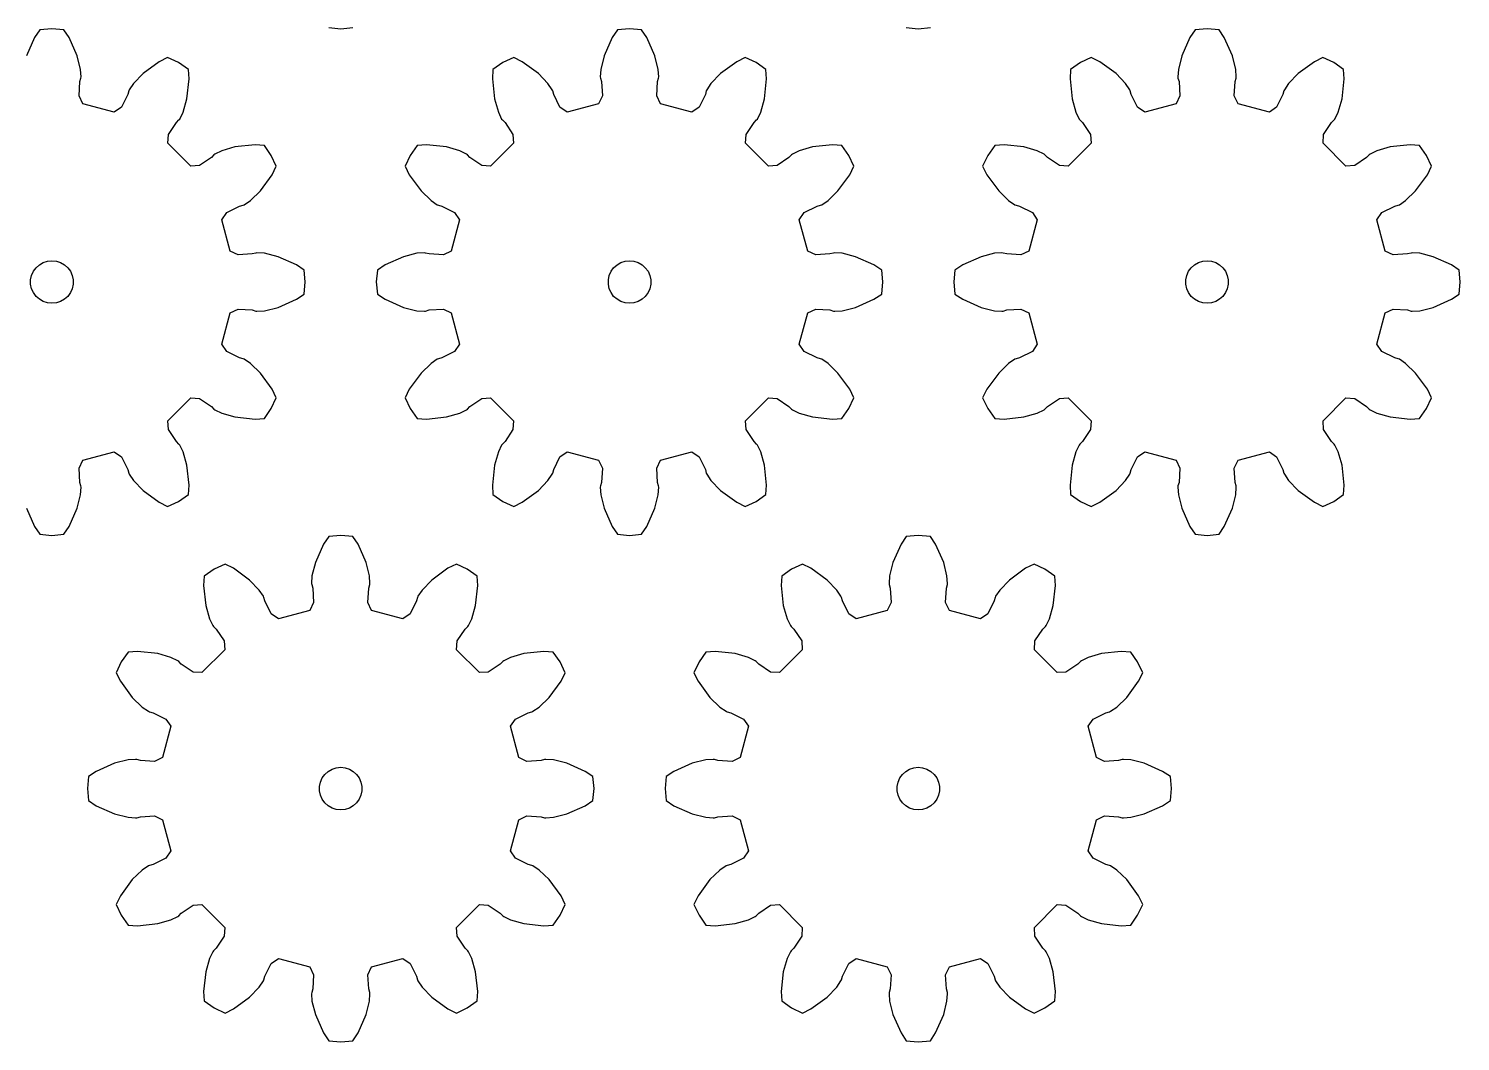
# Model space of a CAD drawing. Extents: x 0 to 198, y 0 to 214.
# Drawn here: x 97.5 to 198.3, y 107 to 178.3 of the extents above; entities that cross this region are included whole.
import ezdxf

# ---------------------------------------------------------------- set-up
doc = ezdxf.new("R2010")
doc.units = 0

msp = doc.modelspace()

# ---------------------------------------------------------------- linework, layer by layer
for p, q in [((97.91, 177.63), (97.34, 176.34)), ((98.28, 178.18), (97.91, 177.63)), ((99.13, 178.25), (98.28, 178.18)), ((99.97, 178.18), (99.13, 178.25)), ((100.34, 177.63), (99.97, 178.18)), ((100.91, 176.34), (100.34, 177.63)), ((118.61, 178.33), (119.45, 178.25)), ((119.45, 178.25), (120.3, 178.33)), ((138.56, 177.63), (137.99, 176.34)), ((138.93, 178.18), (138.56, 177.63)), ((139.78, 178.25), (138.93, 178.18)), ((140.62, 178.18), (139.78, 178.25)), ((140.99, 177.63), (140.62, 178.18)), ((141.56, 176.34), (140.99, 177.63)), ((159.26, 178.33), (160.1, 178.25)), ((160.1, 178.25), (160.95, 178.33)), ((179.21, 177.63), (178.64, 176.34)), ((179.58, 178.18), (179.21, 177.63)), ((180.43, 178.25), (179.58, 178.18)), ((181.27, 178.18), (180.43, 178.25)), ((181.64, 177.63), (181.27, 178.18)), ((182.21, 176.34), (181.64, 177.63)), ((101.15, 175.39), (100.91, 176.34)), ((101.18, 174.87), (101.15, 175.39)), ((106.68, 175.93), (105.54, 175.1)), ((107.27, 176.22), (106.68, 175.93)), ((108.04, 175.87), (107.27, 176.22)), ((108.73, 175.38), (108.04, 175.87)), ((108.78, 174.72), (108.73, 175.38)), ((130.17, 175.38), (130.13, 174.72)), ((130.86, 175.87), (130.17, 175.38)), ((131.63, 176.22), (130.86, 175.87)), ((132.23, 175.93), (131.63, 176.22)), ((133.37, 175.1), (132.23, 175.93)), ((137.76, 175.39), (137.72, 174.87)), ((137.99, 176.34), (137.76, 175.39)), ((141.8, 175.39), (141.56, 176.34)), ((141.83, 174.87), (141.8, 175.39)), ((147.33, 175.93), (146.19, 175.1)), ((147.92, 176.22), (147.33, 175.93)), ((148.69, 175.87), (147.92, 176.22)), ((149.38, 175.38), (148.69, 175.87)), ((149.43, 174.72), (149.38, 175.38)), ((170.82, 175.38), (170.78, 174.72)), ((171.52, 175.87), (170.82, 175.38)), ((172.28, 176.22), (171.52, 175.87)), ((172.88, 175.93), (172.28, 176.22)), ((174.02, 175.1), (172.88, 175.93)), ((178.41, 175.39), (178.37, 174.87)), ((178.64, 176.34), (178.41, 175.39)), ((182.45, 175.39), (182.21, 176.34)), ((182.48, 174.87), (182.45, 175.39)), ((187.98, 175.93), (186.84, 175.1)), ((188.57, 176.22), (187.98, 175.93)), ((189.34, 175.87), (188.57, 176.22)), ((190.03, 175.38), (189.34, 175.87)), ((190.08, 174.72), (190.03, 175.38)), ((101.04, 173.53), (101.1, 174.53)), ((101.1, 174.53), (101.17, 174.78)), ((101.17, 174.78), (101.18, 174.87)), ((104.86, 174.4), (104.57, 173.96)), ((105.54, 175.1), (104.86, 174.4)), ((108.63, 173.31), (108.78, 174.72)), ((130.13, 174.72), (130.28, 173.31)), ((134.04, 174.4), (133.37, 175.1)), ((134.34, 173.96), (134.04, 174.4)), ((137.72, 174.87), (137.73, 174.78)), ((137.73, 174.78), (137.8, 174.53)), ((137.8, 174.53), (137.87, 173.53)), ((141.69, 173.53), (141.75, 174.53)), ((141.75, 174.53), (141.82, 174.78)), ((141.82, 174.78), (141.83, 174.87)), ((145.51, 174.4), (145.22, 173.96)), ((146.19, 175.1), (145.51, 174.4)), ((149.28, 173.31), (149.43, 174.72)), ((170.78, 174.72), (170.93, 173.31)), ((174.69, 174.4), (174.02, 175.1)), ((174.99, 173.96), (174.69, 174.4)), ((178.37, 174.87), (178.38, 174.78)), ((178.38, 174.78), (178.46, 174.53)), ((178.46, 174.53), (178.52, 173.53)), ((182.34, 173.53), (182.4, 174.53)), ((182.4, 174.53), (182.47, 174.78)), ((182.47, 174.78), (182.48, 174.87)), ((186.16, 174.4), (185.87, 173.96)), ((186.84, 175.1), (186.16, 174.4)), ((189.93, 173.31), (190.08, 174.72)), ((101.31, 172.97), (101.04, 173.53)), ((104.47, 173.63), (104.02, 172.73)), ((104.53, 173.88), (104.47, 173.63)), ((104.57, 173.96), (104.53, 173.88)), ((134.37, 173.88), (134.34, 173.96)), ((134.44, 173.63), (134.37, 173.88)), ((134.88, 172.73), (134.44, 173.63)), ((137.87, 173.53), (137.59, 172.97)), ((141.96, 172.97), (141.69, 173.53)), ((145.12, 173.63), (144.67, 172.73)), ((145.18, 173.88), (145.12, 173.63)), ((145.22, 173.96), (145.18, 173.88)), ((175.02, 173.88), (174.99, 173.96)), ((175.09, 173.63), (175.02, 173.88)), ((175.53, 172.73), (175.09, 173.63)), ((178.52, 173.53), (178.25, 172.97)), ((182.61, 172.97), (182.34, 173.53)), ((185.77, 173.63), (185.32, 172.73)), ((185.83, 173.88), (185.77, 173.63)), ((185.87, 173.96), (185.83, 173.88)), ((103.51, 172.38), (101.31, 172.97)), ((104.02, 172.73), (103.51, 172.38)), ((108.12, 171.9), (108.36, 172.38)), ((108.36, 172.38), (108.63, 173.31)), ((130.28, 173.31), (130.55, 172.38)), ((130.55, 172.38), (130.78, 171.9)), ((135.4, 172.38), (134.88, 172.73)), ((137.59, 172.97), (135.4, 172.38)), ((144.16, 172.38), (141.96, 172.97)), ((144.67, 172.73), (144.16, 172.38)), ((148.78, 171.9), (149.01, 172.38)), ((149.01, 172.38), (149.28, 173.31)), ((170.93, 173.31), (171.2, 172.38)), ((171.2, 172.38), (171.43, 171.9)), ((176.05, 172.38), (175.53, 172.73)), ((178.25, 172.97), (176.05, 172.38)), ((184.81, 172.38), (182.61, 172.97)), ((185.32, 172.73), (184.81, 172.38)), ((189.43, 171.9), (189.66, 172.38)), ((189.66, 172.38), (189.93, 173.31)), ((107.33, 170.82), (107.89, 171.65)), ((107.89, 171.65), (108.07, 171.83)), ((108.07, 171.83), (108.12, 171.9)), ((130.78, 171.9), (130.83, 171.83)), ((130.83, 171.83), (131.02, 171.65)), ((131.02, 171.65), (131.57, 170.82)), ((147.98, 170.82), (148.54, 171.65)), ((148.54, 171.65), (148.72, 171.83)), ((148.72, 171.83), (148.78, 171.9)), ((171.43, 171.9), (171.48, 171.83)), ((171.48, 171.83), (171.67, 171.65)), ((171.67, 171.65), (172.22, 170.82)), ((188.63, 170.82), (189.19, 171.65)), ((189.19, 171.65), (189.37, 171.83)), ((189.37, 171.83), (189.43, 171.9)), ((107.29, 170.2), (107.33, 170.82)), ((131.57, 170.82), (131.61, 170.2)), ((147.94, 170.2), (147.98, 170.82)), ((172.22, 170.82), (172.27, 170.2)), ((188.59, 170.2), (188.63, 170.82)), ((108.9, 168.59), (107.29, 170.2)), ((110.53, 169.37), (110.35, 169.19)), ((110.6, 169.43), (110.53, 169.37)), ((111.08, 169.66), (110.6, 169.43)), ((112.01, 169.93), (111.08, 169.66)), ((113.42, 170.08), (112.01, 169.93)), ((114.08, 170.03), (113.42, 170.08)), ((114.56, 169.34), (114.08, 170.03)), ((114.92, 168.57), (114.56, 169.34)), ((124.34, 169.34), (123.98, 168.57)), ((124.83, 170.03), (124.34, 169.34)), ((125.49, 170.08), (124.83, 170.03)), ((126.89, 169.93), (125.49, 170.08)), ((127.83, 169.66), (126.89, 169.93)), ((128.3, 169.43), (127.83, 169.66)), ((128.37, 169.37), (128.3, 169.43)), ((128.55, 169.19), (128.37, 169.37)), ((131.61, 170.2), (130, 168.59)), ((149.55, 168.59), (147.94, 170.2)), ((151.18, 169.37), (151, 169.19)), ((151.25, 169.43), (151.18, 169.37)), ((151.73, 169.66), (151.25, 169.43)), ((152.66, 169.93), (151.73, 169.66)), ((154.07, 170.08), (152.66, 169.93)), ((154.73, 170.03), (154.07, 170.08)), ((155.21, 169.34), (154.73, 170.03)), ((155.57, 168.57), (155.21, 169.34)), ((164.99, 169.34), (164.63, 168.57)), ((165.48, 170.03), (164.99, 169.34)), ((166.14, 170.08), (165.48, 170.03)), ((167.54, 169.93), (166.14, 170.08)), ((168.48, 169.66), (167.54, 169.93)), ((168.95, 169.43), (168.48, 169.66)), ((169.02, 169.37), (168.95, 169.43)), ((169.2, 169.19), (169.02, 169.37)), ((172.27, 170.2), (170.66, 168.59)), ((190.2, 168.59), (188.59, 170.2)), ((191.83, 169.37), (191.65, 169.19)), ((191.9, 169.43), (191.83, 169.37)), ((192.38, 169.66), (191.9, 169.43)), ((193.31, 169.93), (192.38, 169.66)), ((194.72, 170.08), (193.31, 169.93)), ((195.38, 170.03), (194.72, 170.08)), ((195.87, 169.34), (195.38, 170.03)), ((196.22, 168.57), (195.87, 169.34)), ((109.52, 168.63), (108.9, 168.59)), ((110.35, 169.19), (109.52, 168.63)), ((114.63, 167.98), (114.92, 168.57)), ((123.98, 168.57), (124.27, 167.98)), ((129.39, 168.63), (128.55, 169.19)), ((130, 168.59), (129.39, 168.63)), ((150.17, 168.63), (149.55, 168.59)), ((151, 169.19), (150.17, 168.63)), ((155.28, 167.98), (155.57, 168.57)), ((164.63, 168.57), (164.93, 167.98)), ((170.04, 168.63), (169.2, 169.19)), ((170.66, 168.59), (170.04, 168.63)), ((190.82, 168.63), (190.2, 168.59)), ((191.65, 169.19), (190.82, 168.63)), ((195.93, 167.98), (196.22, 168.57)), ((113.8, 166.84), (114.63, 167.98)), ((124.27, 167.98), (125.11, 166.84)), ((154.45, 166.84), (155.28, 167.98)), ((164.93, 167.98), (165.76, 166.84)), ((195.1, 166.84), (195.93, 167.98)), ((113.1, 166.16), (113.8, 166.84)), ((125.11, 166.84), (125.81, 166.16)), ((153.75, 166.16), (154.45, 166.84)), ((165.76, 166.84), (166.46, 166.16)), ((194.4, 166.16), (195.1, 166.84)), ((111.08, 164.81), (111.43, 165.32)), ((111.43, 165.32), (112.32, 165.77)), ((112.32, 165.77), (112.58, 165.83)), ((112.58, 165.83), (112.66, 165.87)), ((112.66, 165.87), (113.1, 166.16)), ((125.81, 166.16), (126.25, 165.87)), ((126.25, 165.87), (126.33, 165.83)), ((126.33, 165.83), (126.58, 165.77)), ((126.58, 165.77), (127.47, 165.32)), ((127.47, 165.32), (127.82, 164.81)), ((151.73, 164.81), (152.08, 165.32)), ((152.08, 165.32), (152.98, 165.77)), ((152.98, 165.77), (153.23, 165.83)), ((153.23, 165.83), (153.31, 165.87)), ((153.31, 165.87), (153.75, 166.16)), ((166.46, 166.16), (166.9, 165.87)), ((166.9, 165.87), (166.98, 165.83)), ((166.98, 165.83), (167.23, 165.77)), ((167.23, 165.77), (168.13, 165.32)), ((168.13, 165.32), (168.47, 164.81)), ((192.38, 164.81), (192.73, 165.32)), ((192.73, 165.32), (193.63, 165.77)), ((193.63, 165.77), (193.88, 165.83)), ((193.88, 165.83), (193.96, 165.87)), ((193.96, 165.87), (194.4, 166.16)), ((111.67, 162.61), (111.08, 164.81)), ((127.82, 164.81), (127.23, 162.61)), ((152.32, 162.61), (151.73, 164.81)), ((168.47, 164.81), (167.88, 162.61)), ((192.97, 162.61), (192.38, 164.81)), ((112.23, 162.34), (111.67, 162.61)), ((113.23, 162.4), (112.23, 162.34)), ((113.48, 162.47), (113.23, 162.4)), ((113.56, 162.48), (113.48, 162.47)), ((114.09, 162.45), (113.56, 162.48)), ((115.04, 162.21), (114.09, 162.45)), ((124.81, 162.45), (123.87, 162.21)), ((125.34, 162.48), (124.81, 162.45)), ((125.43, 162.47), (125.34, 162.48)), ((125.68, 162.4), (125.43, 162.47)), ((126.68, 162.34), (125.68, 162.4)), ((127.23, 162.61), (126.68, 162.34)), ((152.88, 162.34), (152.32, 162.61)), ((153.88, 162.4), (152.88, 162.34)), ((154.13, 162.47), (153.88, 162.4)), ((154.22, 162.48), (154.13, 162.47)), ((154.74, 162.45), (154.22, 162.48)), ((155.69, 162.21), (154.74, 162.45)), ((165.46, 162.45), (164.52, 162.21)), ((165.99, 162.48), (165.46, 162.45)), ((166.08, 162.47), (165.99, 162.48)), ((166.33, 162.4), (166.08, 162.47)), ((167.33, 162.34), (166.33, 162.4)), ((167.88, 162.61), (167.33, 162.34)), ((193.53, 162.34), (192.97, 162.61)), ((194.53, 162.4), (193.53, 162.34)), ((194.78, 162.47), (194.53, 162.4)), ((194.87, 162.48), (194.78, 162.47)), ((195.39, 162.45), (194.87, 162.48)), ((196.34, 162.21), (195.39, 162.45)), ((97.83, 161.18), (98.01, 161.43)), ((98.01, 161.43), (98.25, 161.64)), ((98.25, 161.64), (98.52, 161.8)), ((98.52, 161.8), (98.81, 161.9)), ((98.81, 161.9), (99.13, 161.93)), ((99.13, 161.93), (99.44, 161.9)), ((99.44, 161.9), (99.74, 161.8)), ((99.74, 161.8), (100.01, 161.64)), ((100.01, 161.64), (100.24, 161.43)), ((100.24, 161.43), (100.43, 161.18)), ((116.33, 161.64), (115.04, 162.21)), ((116.88, 161.27), (116.33, 161.64)), ((116.95, 160.43), (116.88, 161.27)), ((122.03, 161.27), (121.95, 160.43)), ((122.58, 161.64), (122.03, 161.27)), ((123.87, 162.21), (122.58, 161.64)), ((138.48, 161.18), (138.66, 161.43)), ((138.66, 161.43), (138.9, 161.64)), ((138.9, 161.64), (139.17, 161.8)), ((139.17, 161.8), (139.47, 161.9)), ((139.47, 161.9), (139.78, 161.93)), ((139.78, 161.93), (140.09, 161.9)), ((140.09, 161.9), (140.39, 161.8)), ((140.39, 161.8), (140.66, 161.64)), ((140.66, 161.64), (140.89, 161.43)), ((140.89, 161.43), (141.08, 161.18)), ((156.98, 161.64), (155.69, 162.21)), ((157.53, 161.27), (156.98, 161.64)), ((157.6, 160.43), (157.53, 161.27)), ((162.68, 161.27), (162.6, 160.43)), ((163.23, 161.64), (162.68, 161.27)), ((164.52, 162.21), (163.23, 161.64)), ((179.13, 161.18), (179.31, 161.43)), ((179.31, 161.43), (179.55, 161.64)), ((179.55, 161.64), (179.82, 161.8)), ((179.82, 161.8), (180.12, 161.9)), ((180.12, 161.9), (180.43, 161.93)), ((180.43, 161.93), (180.74, 161.9)), ((180.74, 161.9), (181.04, 161.8)), ((181.04, 161.8), (181.31, 161.64)), ((181.31, 161.64), (181.54, 161.43)), ((181.54, 161.43), (181.73, 161.18)), ((197.63, 161.64), (196.34, 162.21)), ((198.18, 161.27), (197.63, 161.64)), ((198.25, 160.43), (198.18, 161.27)), ((97.63, 160.58), (97.7, 160.89)), ((97.63, 160.27), (97.63, 160.58)), ((97.7, 159.96), (97.63, 160.27)), ((97.7, 160.89), (97.83, 161.18)), ((100.43, 161.18), (100.55, 160.89)), ((100.55, 160.89), (100.62, 160.58)), ((100.62, 160.27), (100.55, 159.96)), ((100.62, 160.58), (100.62, 160.27)), ((116.88, 159.58), (116.95, 160.43)), ((121.95, 160.43), (122.03, 159.58)), ((138.29, 160.58), (138.35, 160.89)), ((138.29, 160.27), (138.29, 160.58)), ((138.35, 159.96), (138.29, 160.27)), ((138.35, 160.89), (138.48, 161.18)), ((141.08, 161.18), (141.2, 160.89)), ((141.2, 160.89), (141.27, 160.58)), ((141.27, 160.27), (141.2, 159.96)), ((141.27, 160.58), (141.27, 160.27)), ((157.53, 159.58), (157.6, 160.43)), ((162.6, 160.43), (162.68, 159.58)), ((178.94, 160.58), (179, 160.89)), ((178.94, 160.27), (178.94, 160.58)), ((179, 159.96), (178.94, 160.27)), ((179, 160.89), (179.13, 161.18)), ((181.73, 161.18), (181.85, 160.89)), ((181.85, 160.89), (181.92, 160.58)), ((181.92, 160.27), (181.85, 159.96)), ((181.92, 160.58), (181.92, 160.27)), ((198.18, 159.58), (198.25, 160.43)), ((97.83, 159.68), (97.7, 159.96)), ((98.01, 159.42), (97.83, 159.68)), ((98.25, 159.21), (98.01, 159.42)), ((98.52, 159.06), (98.25, 159.21)), ((100.01, 159.21), (99.74, 159.06)), ((100.24, 159.42), (100.01, 159.21)), ((100.43, 159.68), (100.24, 159.42)), ((100.55, 159.96), (100.43, 159.68)), ((115.04, 158.64), (116.33, 159.21)), ((116.33, 159.21), (116.88, 159.58)), ((122.03, 159.58), (122.58, 159.21)), ((122.58, 159.21), (123.87, 158.64)), ((138.48, 159.68), (138.35, 159.96)), ((138.66, 159.42), (138.48, 159.68)), ((138.9, 159.21), (138.66, 159.42)), ((139.17, 159.06), (138.9, 159.21)), ((140.66, 159.21), (140.39, 159.06)), ((140.89, 159.42), (140.66, 159.21)), ((141.08, 159.68), (140.89, 159.42)), ((141.2, 159.96), (141.08, 159.68)), ((155.69, 158.64), (156.98, 159.21)), ((156.98, 159.21), (157.53, 159.58)), ((162.68, 159.58), (163.23, 159.21)), ((163.23, 159.21), (164.52, 158.64)), ((179.13, 159.68), (179, 159.96)), ((179.31, 159.42), (179.13, 159.68)), ((179.55, 159.21), (179.31, 159.42)), ((179.82, 159.06), (179.55, 159.21)), ((181.31, 159.21), (181.04, 159.06)), ((181.54, 159.42), (181.31, 159.21)), ((181.73, 159.68), (181.54, 159.42)), ((181.85, 159.96), (181.73, 159.68)), ((196.34, 158.64), (197.63, 159.21)), ((197.63, 159.21), (198.18, 159.58)), ((98.81, 158.96), (98.52, 159.06)), ((99.13, 158.93), (98.81, 158.96)), ((99.44, 158.96), (99.13, 158.93)), ((99.74, 159.06), (99.44, 158.96)), ((111.08, 156.05), (111.67, 158.25)), ((111.67, 158.25), (112.23, 158.52)), ((112.23, 158.52), (113.23, 158.46)), ((113.23, 158.46), (113.48, 158.38)), ((113.48, 158.38), (113.56, 158.37)), ((113.56, 158.37), (114.09, 158.41)), ((114.09, 158.41), (115.04, 158.64)), ((123.87, 158.64), (124.81, 158.41)), ((124.81, 158.41), (125.34, 158.37)), ((125.34, 158.37), (125.43, 158.38)), ((125.43, 158.38), (125.68, 158.46)), ((125.68, 158.46), (126.68, 158.52)), ((126.68, 158.52), (127.23, 158.25)), ((127.23, 158.25), (127.82, 156.05)), ((139.47, 158.96), (139.17, 159.06)), ((139.78, 158.93), (139.47, 158.96)), ((140.09, 158.96), (139.78, 158.93)), ((140.39, 159.06), (140.09, 158.96)), ((151.73, 156.05), (152.32, 158.25)), ((152.32, 158.25), (152.88, 158.52)), ((152.88, 158.52), (153.88, 158.46)), ((153.88, 158.46), (154.13, 158.38)), ((154.13, 158.38), (154.22, 158.37)), ((154.22, 158.37), (154.74, 158.41)), ((154.74, 158.41), (155.69, 158.64)), ((164.52, 158.64), (165.46, 158.41)), ((165.46, 158.41), (165.99, 158.37)), ((165.99, 158.37), (166.08, 158.38)), ((166.08, 158.38), (166.33, 158.46)), ((166.33, 158.46), (167.33, 158.52)), ((167.33, 158.52), (167.88, 158.25)), ((167.88, 158.25), (168.47, 156.05)), ((180.12, 158.96), (179.82, 159.06)), ((180.43, 158.93), (180.12, 158.96)), ((180.74, 158.96), (180.43, 158.93)), ((181.04, 159.06), (180.74, 158.96)), ((192.38, 156.05), (192.97, 158.25)), ((192.97, 158.25), (193.53, 158.52)), ((193.53, 158.52), (194.53, 158.46)), ((194.53, 158.46), (194.78, 158.38)), ((194.78, 158.38), (194.87, 158.37)), ((194.87, 158.37), (195.39, 158.41)), ((195.39, 158.41), (196.34, 158.64)), ((111.43, 155.53), (111.08, 156.05)), ((112.32, 155.09), (111.43, 155.53)), ((127.47, 155.53), (126.58, 155.09)), ((127.82, 156.05), (127.47, 155.53)), ((152.08, 155.53), (151.73, 156.05)), ((152.98, 155.09), (152.08, 155.53)), ((168.13, 155.53), (167.23, 155.09)), ((168.47, 156.05), (168.13, 155.53)), ((192.73, 155.53), (192.38, 156.05)), ((193.63, 155.09), (192.73, 155.53)), ((112.58, 155.02), (112.32, 155.09)), ((112.66, 154.99), (112.58, 155.02)), ((113.1, 154.69), (112.66, 154.99)), ((113.8, 154.02), (113.1, 154.69)), ((125.81, 154.69), (125.11, 154.02)), ((126.25, 154.99), (125.81, 154.69)), ((126.33, 155.02), (126.25, 154.99)), ((126.58, 155.09), (126.33, 155.02)), ((153.23, 155.02), (152.98, 155.09)), ((153.31, 154.99), (153.23, 155.02)), ((153.75, 154.69), (153.31, 154.99)), ((154.45, 154.02), (153.75, 154.69)), ((166.46, 154.69), (165.76, 154.02)), ((166.9, 154.99), (166.46, 154.69)), ((166.98, 155.02), (166.9, 154.99)), ((167.23, 155.09), (166.98, 155.02)), ((193.88, 155.02), (193.63, 155.09)), ((193.96, 154.99), (193.88, 155.02)), ((194.4, 154.69), (193.96, 154.99)), ((195.1, 154.02), (194.4, 154.69)), ((114.63, 152.88), (113.8, 154.02)), ((125.11, 154.02), (124.27, 152.88)), ((155.28, 152.88), (154.45, 154.02)), ((165.76, 154.02), (164.93, 152.88)), ((195.93, 152.88), (195.1, 154.02)), ((107.29, 150.66), (108.9, 152.27)), ((108.9, 152.27), (109.52, 152.22)), ((109.52, 152.22), (110.35, 151.67)), ((114.56, 151.52), (114.92, 152.28)), ((114.92, 152.28), (114.63, 152.88)), ((124.27, 152.88), (123.98, 152.28)), ((123.98, 152.28), (124.34, 151.52)), ((128.55, 151.67), (129.39, 152.22)), ((129.39, 152.22), (130, 152.27)), ((130, 152.27), (131.61, 150.66)), ((147.94, 150.66), (149.55, 152.27)), ((149.55, 152.27), (150.17, 152.22)), ((150.17, 152.22), (151, 151.67)), ((155.21, 151.52), (155.57, 152.28)), ((155.57, 152.28), (155.28, 152.88)), ((164.93, 152.88), (164.63, 152.28)), ((164.63, 152.28), (164.99, 151.52)), ((169.2, 151.67), (170.04, 152.22)), ((170.04, 152.22), (170.66, 152.27)), ((170.66, 152.27), (172.27, 150.66)), ((188.59, 150.66), (190.2, 152.27)), ((190.2, 152.27), (190.82, 152.22)), ((190.82, 152.22), (191.65, 151.67)), ((195.87, 151.52), (196.22, 152.28)), ((196.22, 152.28), (195.93, 152.88)), ((110.35, 151.67), (110.53, 151.48)), ((110.53, 151.48), (110.6, 151.43)), ((110.6, 151.43), (111.08, 151.2)), ((111.08, 151.2), (112.01, 150.93)), ((114.08, 150.82), (114.56, 151.52)), ((124.34, 151.52), (124.83, 150.82)), ((126.89, 150.93), (127.83, 151.2)), ((127.83, 151.2), (128.3, 151.43)), ((128.3, 151.43), (128.37, 151.48)), ((128.37, 151.48), (128.55, 151.67)), ((151, 151.67), (151.18, 151.48)), ((151.18, 151.48), (151.25, 151.43)), ((151.25, 151.43), (151.73, 151.2)), ((151.73, 151.2), (152.66, 150.93)), ((154.73, 150.82), (155.21, 151.52)), ((164.99, 151.52), (165.48, 150.82)), ((167.54, 150.93), (168.48, 151.2)), ((168.48, 151.2), (168.95, 151.43)), ((168.95, 151.43), (169.02, 151.48)), ((169.02, 151.48), (169.2, 151.67)), ((191.65, 151.67), (191.83, 151.48)), ((191.83, 151.48), (191.9, 151.43)), ((191.9, 151.43), (192.38, 151.2)), ((192.38, 151.2), (193.31, 150.93)), ((195.38, 150.82), (195.87, 151.52)), ((107.33, 150.04), (107.29, 150.66)), ((112.01, 150.93), (113.42, 150.78)), ((113.42, 150.78), (114.08, 150.82)), ((124.83, 150.82), (125.49, 150.78)), ((125.49, 150.78), (126.89, 150.93)), ((131.61, 150.66), (131.57, 150.04)), ((147.98, 150.04), (147.94, 150.66)), ((152.66, 150.93), (154.07, 150.78)), ((154.07, 150.78), (154.73, 150.82)), ((165.48, 150.82), (166.14, 150.78)), ((166.14, 150.78), (167.54, 150.93)), ((172.27, 150.66), (172.22, 150.04)), ((188.63, 150.04), (188.59, 150.66)), ((193.31, 150.93), (194.72, 150.78)), ((194.72, 150.78), (195.38, 150.82)), ((107.89, 149.2), (107.33, 150.04)), ((108.07, 149.02), (107.89, 149.2)), ((131.02, 149.2), (130.83, 149.02)), ((131.57, 150.04), (131.02, 149.2)), ((148.54, 149.2), (147.98, 150.04)), ((148.72, 149.02), (148.54, 149.2)), ((171.67, 149.2), (171.48, 149.02)), ((172.22, 150.04), (171.67, 149.2)), ((189.19, 149.2), (188.63, 150.04)), ((189.37, 149.02), (189.19, 149.2)), ((101.31, 147.88), (103.51, 148.47)), ((103.51, 148.47), (104.02, 148.13)), ((104.02, 148.13), (104.47, 147.23)), ((108.12, 148.95), (108.07, 149.02)), ((108.36, 148.48), (108.12, 148.95)), ((108.63, 147.54), (108.36, 148.48)), ((130.55, 148.48), (130.28, 147.54)), ((130.78, 148.95), (130.55, 148.48)), ((130.83, 149.02), (130.78, 148.95)), ((134.44, 147.23), (134.88, 148.13)), ((134.88, 148.13), (135.4, 148.47)), ((135.4, 148.47), (137.59, 147.88)), ((141.96, 147.88), (144.16, 148.47)), ((144.16, 148.47), (144.67, 148.13)), ((144.67, 148.13), (145.12, 147.23)), ((148.78, 148.95), (148.72, 149.02)), ((149.01, 148.48), (148.78, 148.95)), ((149.28, 147.54), (149.01, 148.48)), ((171.2, 148.48), (170.93, 147.54)), ((171.43, 148.95), (171.2, 148.48)), ((171.48, 149.02), (171.43, 148.95)), ((175.09, 147.23), (175.53, 148.13)), ((175.53, 148.13), (176.05, 148.47)), ((176.05, 148.47), (178.25, 147.88)), ((182.61, 147.88), (184.81, 148.47)), ((184.81, 148.47), (185.32, 148.13)), ((185.32, 148.13), (185.77, 147.23)), ((189.43, 148.95), (189.37, 149.02)), ((189.66, 148.48), (189.43, 148.95)), ((189.93, 147.54), (189.66, 148.48)), ((101.04, 147.33), (101.31, 147.88)), ((101.1, 146.33), (101.04, 147.33)), ((104.47, 147.23), (104.53, 146.98)), ((108.78, 146.14), (108.63, 147.54)), ((130.28, 147.54), (130.13, 146.14)), ((134.37, 146.98), (134.44, 147.23)), ((137.59, 147.88), (137.87, 147.33)), ((137.87, 147.33), (137.8, 146.33)), ((141.69, 147.33), (141.96, 147.88)), ((141.75, 146.33), (141.69, 147.33)), ((145.12, 147.23), (145.18, 146.98)), ((149.43, 146.14), (149.28, 147.54)), ((170.93, 147.54), (170.78, 146.14)), ((175.02, 146.98), (175.09, 147.23)), ((178.25, 147.88), (178.52, 147.33)), ((178.52, 147.33), (178.46, 146.33)), ((182.34, 147.33), (182.61, 147.88)), ((182.4, 146.33), (182.34, 147.33)), ((185.77, 147.23), (185.83, 146.98)), ((190.08, 146.14), (189.93, 147.54)), ((101.17, 146.08), (101.1, 146.33)), ((104.53, 146.98), (104.57, 146.9)), ((104.57, 146.9), (104.86, 146.46)), ((104.86, 146.46), (105.54, 145.76)), ((108.73, 145.48), (108.78, 146.14)), ((130.13, 146.14), (130.17, 145.48)), ((133.37, 145.76), (134.04, 146.46)), ((134.04, 146.46), (134.34, 146.9)), ((134.34, 146.9), (134.37, 146.98)), ((137.8, 146.33), (137.73, 146.08)), ((141.82, 146.08), (141.75, 146.33)), ((145.18, 146.98), (145.22, 146.9)), ((145.22, 146.9), (145.51, 146.46)), ((145.51, 146.46), (146.19, 145.76)), ((149.38, 145.48), (149.43, 146.14)), ((170.78, 146.14), (170.82, 145.48)), ((174.02, 145.76), (174.69, 146.46)), ((174.69, 146.46), (174.99, 146.9)), ((174.99, 146.9), (175.02, 146.98)), ((178.46, 146.33), (178.38, 146.08)), ((182.47, 146.08), (182.4, 146.33)), ((185.83, 146.98), (185.87, 146.9)), ((185.87, 146.9), (186.16, 146.46)), ((186.16, 146.46), (186.84, 145.76)), ((190.03, 145.48), (190.08, 146.14)), ((100.91, 144.52), (101.15, 145.46)), ((101.15, 145.46), (101.18, 145.99)), ((101.18, 145.99), (101.17, 146.08)), ((105.54, 145.76), (106.68, 144.93)), ((108.04, 144.99), (108.73, 145.48)), ((130.17, 145.48), (130.86, 144.99)), ((132.23, 144.93), (133.37, 145.76)), ((137.73, 146.08), (137.72, 145.99)), ((137.72, 145.99), (137.76, 145.46)), ((137.76, 145.46), (137.99, 144.52)), ((141.56, 144.52), (141.8, 145.46)), ((141.8, 145.46), (141.83, 145.99)), ((141.83, 145.99), (141.82, 146.08)), ((146.19, 145.76), (147.33, 144.93)), ((148.69, 144.99), (149.38, 145.48)), ((170.82, 145.48), (171.52, 144.99)), ((172.88, 144.93), (174.02, 145.76)), ((178.38, 146.08), (178.37, 145.99)), ((178.37, 145.99), (178.41, 145.46)), ((178.41, 145.46), (178.64, 144.52)), ((182.21, 144.52), (182.45, 145.46)), ((182.45, 145.46), (182.48, 145.99)), ((182.48, 145.99), (182.47, 146.08)), ((186.84, 145.76), (187.98, 144.93)), ((189.34, 144.99), (190.03, 145.48)), ((97.34, 144.52), (97.91, 143.23)), ((100.34, 143.23), (100.91, 144.52)), ((106.68, 144.93), (107.27, 144.63)), ((107.27, 144.63), (108.04, 144.99)), ((130.86, 144.99), (131.63, 144.63)), ((131.63, 144.63), (132.23, 144.93)), ((137.99, 144.52), (138.56, 143.23)), ((140.99, 143.23), (141.56, 144.52)), ((147.33, 144.93), (147.92, 144.63)), ((147.92, 144.63), (148.69, 144.99)), ((171.52, 144.99), (172.28, 144.63)), ((172.28, 144.63), (172.88, 144.93)), ((178.64, 144.52), (179.21, 143.23)), ((181.64, 143.23), (182.21, 144.52)), ((187.98, 144.93), (188.57, 144.63)), ((188.57, 144.63), (189.34, 144.99)), ((97.91, 143.23), (98.28, 142.68)), ((99.97, 142.68), (100.34, 143.23)), ((138.56, 143.23), (138.93, 142.68)), ((140.62, 142.68), (140.99, 143.23)), ((179.21, 143.23), (179.58, 142.68)), ((181.27, 142.68), (181.64, 143.23)), ((98.28, 142.68), (99.13, 142.6)), ((99.13, 142.6), (99.97, 142.68)), ((118.61, 142.53), (118.24, 141.98)), ((119.45, 142.6), (118.61, 142.53)), ((120.3, 142.53), (119.45, 142.6)), ((120.67, 141.98), (120.3, 142.53)), ((138.93, 142.68), (139.78, 142.6)), ((139.78, 142.6), (140.62, 142.68)), ((159.26, 142.53), (158.89, 141.98)), ((160.1, 142.6), (159.26, 142.53)), ((160.95, 142.53), (160.1, 142.6)), ((161.32, 141.98), (160.95, 142.53)), ((179.58, 142.68), (180.43, 142.6)), ((180.43, 142.6), (181.27, 142.68)), ((118.24, 141.98), (117.67, 140.69)), ((121.24, 140.69), (120.67, 141.98)), ((158.89, 141.98), (158.32, 140.69)), ((161.89, 140.69), (161.32, 141.98)), ((110.54, 140.21), (109.85, 139.73)), ((111.31, 140.57), (110.54, 140.21)), ((111.9, 140.28), (111.31, 140.57)), ((113.04, 139.45), (111.9, 140.28)), ((117.67, 140.69), (117.43, 139.74)), ((121.47, 139.74), (121.24, 140.69)), ((127, 140.28), (125.86, 139.45)), ((127.6, 140.57), (127, 140.28)), ((128.36, 140.21), (127.6, 140.57)), ((129.06, 139.73), (128.36, 140.21)), ((151.19, 140.21), (150.5, 139.73)), ((151.96, 140.57), (151.19, 140.21)), ((152.55, 140.28), (151.96, 140.57)), ((153.69, 139.45), (152.55, 140.28)), ((158.32, 140.69), (158.08, 139.74)), ((162.12, 139.74), (161.89, 140.69)), ((167.65, 140.28), (166.51, 139.45)), ((168.25, 140.57), (167.65, 140.28)), ((169.02, 140.21), (168.25, 140.57)), ((169.71, 139.73), (169.02, 140.21)), ((109.85, 139.73), (109.8, 139.07)), ((109.8, 139.07), (109.95, 137.66)), ((113.72, 138.75), (113.04, 139.45)), ((117.43, 139.74), (117.4, 139.22)), ((117.4, 139.22), (117.41, 139.13)), ((117.41, 139.13), (117.48, 138.88)), ((121.42, 138.88), (121.5, 139.13)), ((121.51, 139.22), (121.47, 139.74)), ((121.5, 139.13), (121.51, 139.22)), ((125.86, 139.45), (125.19, 138.75)), ((128.95, 137.66), (129.1, 139.07)), ((129.1, 139.07), (129.06, 139.73)), ((150.5, 139.73), (150.45, 139.07)), ((150.45, 139.07), (150.6, 137.66)), ((154.37, 138.75), (153.69, 139.45)), ((158.08, 139.74), (158.05, 139.22)), ((158.05, 139.22), (158.06, 139.13)), ((158.06, 139.13), (158.13, 138.88)), ((162.08, 138.88), (162.15, 139.13)), ((162.16, 139.22), (162.12, 139.74)), ((162.15, 139.13), (162.16, 139.22)), ((166.51, 139.45), (165.84, 138.75)), ((169.6, 137.66), (169.75, 139.07)), ((169.75, 139.07), (169.71, 139.73)), ((114.01, 138.31), (113.72, 138.75)), ((114.05, 138.23), (114.01, 138.31)), ((114.11, 137.98), (114.05, 138.23)), ((117.48, 138.88), (117.54, 137.88)), ((121.36, 137.88), (121.42, 138.88)), ((124.86, 138.23), (124.79, 137.98)), ((124.89, 138.31), (124.86, 138.23)), ((125.19, 138.75), (124.89, 138.31)), ((154.66, 138.31), (154.37, 138.75)), ((154.7, 138.23), (154.66, 138.31)), ((154.76, 137.98), (154.7, 138.23)), ((158.13, 138.88), (158.19, 137.88)), ((162.01, 137.88), (162.08, 138.88)), ((165.51, 138.23), (165.44, 137.98)), ((165.54, 138.31), (165.51, 138.23)), ((165.84, 138.75), (165.54, 138.31)), ((109.95, 137.66), (110.22, 136.73)), ((114.56, 137.08), (114.11, 137.98)), ((115.07, 136.73), (114.56, 137.08)), ((117.27, 137.32), (115.07, 136.73)), ((117.54, 137.88), (117.27, 137.32)), ((121.63, 137.32), (121.36, 137.88)), ((123.83, 136.73), (121.63, 137.32)), ((124.35, 137.08), (123.83, 136.73)), ((124.79, 137.98), (124.35, 137.08)), ((128.68, 136.73), (128.95, 137.66)), ((150.6, 137.66), (150.87, 136.73)), ((155.21, 137.08), (154.76, 137.98)), ((155.72, 136.73), (155.21, 137.08)), ((157.92, 137.32), (155.72, 136.73)), ((158.19, 137.88), (157.92, 137.32)), ((162.29, 137.32), (162.01, 137.88)), ((164.49, 136.73), (162.29, 137.32)), ((165, 137.08), (164.49, 136.73)), ((165.44, 137.98), (165, 137.08)), ((169.33, 136.73), (169.6, 137.66)), ((110.22, 136.73), (110.45, 136.25)), ((110.45, 136.25), (110.51, 136.18)), ((110.51, 136.18), (110.69, 136)), ((128.21, 136), (128.4, 136.18)), ((128.4, 136.18), (128.45, 136.25)), ((128.45, 136.25), (128.68, 136.73)), ((150.87, 136.73), (151.1, 136.25)), ((151.1, 136.25), (151.16, 136.18)), ((151.16, 136.18), (151.34, 136)), ((168.86, 136), (169.05, 136.18)), ((169.05, 136.18), (169.1, 136.25)), ((169.1, 136.25), (169.33, 136.73)), ((110.69, 136), (111.25, 135.17)), ((111.25, 135.17), (111.29, 134.55)), ((127.61, 134.55), (127.66, 135.17)), ((127.66, 135.17), (128.21, 136)), ((151.34, 136), (151.9, 135.17)), ((151.9, 135.17), (151.94, 134.55)), ((168.27, 134.55), (168.31, 135.17)), ((168.31, 135.17), (168.86, 136)), ((104.5, 134.38), (104.01, 133.69)), ((105.16, 134.43), (104.5, 134.38)), ((106.57, 134.28), (105.16, 134.43)), ((107.5, 134.01), (106.57, 134.28)), ((111.29, 134.55), (109.68, 132.94)), ((129.23, 132.94), (127.61, 134.55)), ((132.34, 134.28), (131.4, 134.01)), ((133.74, 134.43), (132.34, 134.28)), ((134.4, 134.38), (133.74, 134.43)), ((134.89, 133.69), (134.4, 134.38)), ((145.15, 134.38), (144.67, 133.69)), ((145.81, 134.43), (145.15, 134.38)), ((147.22, 134.28), (145.81, 134.43)), ((148.15, 134.01), (147.22, 134.28)), ((151.94, 134.55), (150.33, 132.94)), ((169.88, 132.94), (168.27, 134.55)), ((172.99, 134.28), (172.05, 134.01)), ((174.39, 134.43), (172.99, 134.28)), ((175.05, 134.38), (174.39, 134.43)), ((175.54, 133.69), (175.05, 134.38)), ((104.01, 133.69), (103.66, 132.92)), ((107.98, 133.78), (107.5, 134.01)), ((108.05, 133.72), (107.98, 133.78)), ((108.23, 133.54), (108.05, 133.72)), ((109.06, 132.98), (108.23, 133.54)), ((130.68, 133.54), (129.84, 132.98)), ((130.86, 133.72), (130.68, 133.54)), ((130.93, 133.78), (130.86, 133.72)), ((131.4, 134.01), (130.93, 133.78)), ((135.25, 132.92), (134.89, 133.69)), ((144.67, 133.69), (144.31, 132.92)), ((148.63, 133.78), (148.15, 134.01)), ((148.7, 133.72), (148.63, 133.78)), ((148.88, 133.54), (148.7, 133.72)), ((149.71, 132.98), (148.88, 133.54)), ((171.33, 133.54), (170.49, 132.98)), ((171.51, 133.72), (171.33, 133.54)), ((171.58, 133.78), (171.51, 133.72)), ((172.05, 134.01), (171.58, 133.78)), ((175.9, 132.92), (175.54, 133.69)), ((103.66, 132.92), (103.95, 132.33)), ((103.95, 132.33), (104.78, 131.19)), ((109.68, 132.94), (109.06, 132.98)), ((129.84, 132.98), (129.23, 132.94)), ((134.12, 131.19), (134.96, 132.33)), ((134.96, 132.33), (135.25, 132.92)), ((144.31, 132.92), (144.6, 132.33)), ((144.6, 132.33), (145.43, 131.19)), ((150.33, 132.94), (149.71, 132.98)), ((170.49, 132.98), (169.88, 132.94)), ((174.77, 131.19), (175.61, 132.33)), ((175.61, 132.33), (175.9, 132.92)), ((104.78, 131.19), (105.48, 130.51)), ((133.42, 130.51), (134.12, 131.19)), ((145.43, 131.19), (146.13, 130.51)), ((174.07, 130.51), (174.77, 131.19)), ((105.48, 130.51), (105.92, 130.22)), ((105.92, 130.22), (106, 130.18)), ((106, 130.18), (106.25, 130.12)), ((106.25, 130.12), (107.15, 129.67)), ((131.75, 129.67), (132.65, 130.12)), ((132.65, 130.12), (132.9, 130.18)), ((132.9, 130.18), (132.98, 130.22)), ((132.98, 130.22), (133.42, 130.51)), ((146.13, 130.51), (146.57, 130.22)), ((146.57, 130.22), (146.65, 130.18)), ((146.65, 130.18), (146.9, 130.12)), ((146.9, 130.12), (147.8, 129.67)), ((172.41, 129.67), (173.3, 130.12)), ((173.3, 130.12), (173.55, 130.18)), ((173.55, 130.18), (173.63, 130.22)), ((173.63, 130.22), (174.07, 130.51)), ((107.5, 129.16), (106.91, 126.96)), ((107.15, 129.67), (107.5, 129.16)), ((131.41, 129.16), (131.75, 129.67)), ((132, 126.96), (131.41, 129.16)), ((148.15, 129.16), (147.56, 126.96)), ((147.8, 129.67), (148.15, 129.16)), ((172.06, 129.16), (172.41, 129.67)), ((172.65, 126.96), (172.06, 129.16)), ((102.25, 125.99), (101.7, 125.62)), ((103.54, 126.56), (102.25, 125.99)), ((104.49, 126.8), (103.54, 126.56)), ((105.01, 126.83), (104.49, 126.8)), ((105.1, 126.82), (105.01, 126.83)), ((105.35, 126.75), (105.1, 126.82)), ((106.35, 126.69), (105.35, 126.75)), ((106.91, 126.96), (106.35, 126.69)), ((118.34, 125.78), (118.57, 125.99)), ((118.57, 125.99), (118.84, 126.15)), ((118.84, 126.15), (119.14, 126.24)), ((119.14, 126.24), (119.45, 126.28)), ((119.45, 126.28), (119.76, 126.24)), ((119.76, 126.24), (120.06, 126.15)), ((120.06, 126.15), (120.33, 125.99)), ((120.33, 125.99), (120.57, 125.78)), ((132.55, 126.69), (132, 126.96)), ((133.55, 126.75), (132.55, 126.69)), ((133.8, 126.82), (133.55, 126.75)), ((133.89, 126.83), (133.8, 126.82)), ((134.42, 126.8), (133.89, 126.83)), ((135.36, 126.56), (134.42, 126.8)), ((136.65, 125.99), (135.36, 126.56)), ((137.2, 125.62), (136.65, 125.99)), ((142.9, 125.99), (142.35, 125.62)), ((144.19, 126.56), (142.9, 125.99)), ((145.14, 126.8), (144.19, 126.56)), ((145.67, 126.83), (145.14, 126.8)), ((145.75, 126.82), (145.67, 126.83)), ((146, 126.75), (145.75, 126.82)), ((147, 126.69), (146, 126.75)), ((147.56, 126.96), (147, 126.69)), ((158.99, 125.78), (159.22, 125.99)), ((159.22, 125.99), (159.49, 126.15)), ((159.49, 126.15), (159.79, 126.24)), ((159.79, 126.24), (160.1, 126.28)), ((160.1, 126.28), (160.41, 126.24)), ((160.41, 126.24), (160.71, 126.15)), ((160.71, 126.15), (160.98, 125.99)), ((160.98, 125.99), (161.22, 125.78)), ((173.21, 126.69), (172.65, 126.96)), ((174.2, 126.75), (173.21, 126.69)), ((174.45, 126.82), (174.2, 126.75)), ((174.54, 126.83), (174.45, 126.82)), ((175.07, 126.8), (174.54, 126.83)), ((176.01, 126.56), (175.07, 126.8)), ((177.3, 125.99), (176.01, 126.56)), ((177.85, 125.62), (177.3, 125.99)), ((101.7, 125.62), (101.63, 124.78)), ((117.96, 124.93), (118.03, 125.24)), ((118.03, 125.24), (118.15, 125.53)), ((118.15, 125.53), (118.34, 125.78)), ((120.57, 125.78), (120.75, 125.53)), ((120.75, 125.53), (120.88, 125.24)), ((120.88, 125.24), (120.94, 124.93)), ((137.28, 124.78), (137.2, 125.62)), ((142.35, 125.62), (142.28, 124.78)), ((158.61, 124.93), (158.68, 125.24)), ((158.68, 125.24), (158.8, 125.53)), ((158.8, 125.53), (158.99, 125.78)), ((161.22, 125.78), (161.4, 125.53)), ((161.4, 125.53), (161.53, 125.24)), ((161.53, 125.24), (161.59, 124.93)), ((177.93, 124.78), (177.85, 125.62)), ((101.63, 124.78), (101.7, 123.93)), ((117.96, 124.62), (117.96, 124.93)), ((118.03, 124.31), (117.96, 124.62)), ((118.15, 124.03), (118.03, 124.31)), ((118.34, 123.77), (118.15, 124.03)), ((120.75, 124.03), (120.57, 123.77)), ((120.88, 124.31), (120.75, 124.03)), ((120.94, 124.62), (120.88, 124.31)), ((120.94, 124.93), (120.94, 124.62)), ((137.2, 123.93), (137.28, 124.78)), ((142.28, 124.78), (142.35, 123.93)), ((158.61, 124.62), (158.61, 124.93)), ((158.68, 124.31), (158.61, 124.62)), ((158.8, 124.03), (158.68, 124.31)), ((158.99, 123.77), (158.8, 124.03)), ((161.4, 124.03), (161.22, 123.77)), ((161.53, 124.31), (161.4, 124.03)), ((161.59, 124.62), (161.53, 124.31)), ((161.59, 124.93), (161.59, 124.62)), ((177.85, 123.93), (177.93, 124.78)), ((101.7, 123.93), (102.25, 123.56)), ((102.25, 123.56), (103.54, 122.99)), ((103.54, 122.99), (104.49, 122.76)), ((118.57, 123.56), (118.34, 123.77)), ((118.84, 123.41), (118.57, 123.56)), ((119.14, 123.31), (118.84, 123.41)), ((119.45, 123.28), (119.14, 123.31)), ((119.76, 123.31), (119.45, 123.28)), ((120.06, 123.41), (119.76, 123.31)), ((120.33, 123.56), (120.06, 123.41)), ((120.57, 123.77), (120.33, 123.56)), ((134.42, 122.76), (135.36, 122.99)), ((135.36, 122.99), (136.65, 123.56)), ((136.65, 123.56), (137.2, 123.93)), ((142.35, 123.93), (142.9, 123.56)), ((142.9, 123.56), (144.19, 122.99)), ((144.19, 122.99), (145.14, 122.76)), ((159.22, 123.56), (158.99, 123.77)), ((159.49, 123.41), (159.22, 123.56)), ((159.79, 123.31), (159.49, 123.41)), ((160.1, 123.28), (159.79, 123.31)), ((160.41, 123.31), (160.1, 123.28)), ((160.71, 123.41), (160.41, 123.31)), ((160.98, 123.56), (160.71, 123.41)), ((161.22, 123.77), (160.98, 123.56)), ((175.07, 122.76), (176.01, 122.99)), ((176.01, 122.99), (177.3, 123.56)), ((177.3, 123.56), (177.85, 123.93)), ((104.49, 122.76), (105.01, 122.72)), ((105.01, 122.72), (105.1, 122.73)), ((105.1, 122.73), (105.35, 122.8)), ((105.35, 122.8), (106.35, 122.87)), ((106.35, 122.87), (106.91, 122.59)), ((106.91, 122.59), (107.5, 120.4)), ((131.41, 120.4), (132, 122.59)), ((132, 122.59), (132.55, 122.87)), ((132.55, 122.87), (133.55, 122.8)), ((133.55, 122.8), (133.8, 122.73)), ((133.8, 122.73), (133.89, 122.72)), ((133.89, 122.72), (134.42, 122.76)), ((145.14, 122.76), (145.67, 122.72)), ((145.67, 122.72), (145.75, 122.73)), ((145.75, 122.73), (146, 122.8)), ((146, 122.8), (147, 122.87)), ((147, 122.87), (147.56, 122.59)), ((147.56, 122.59), (148.15, 120.4)), ((172.06, 120.4), (172.65, 122.59)), ((172.65, 122.59), (173.21, 122.87)), ((173.21, 122.87), (174.2, 122.8)), ((174.2, 122.8), (174.45, 122.73)), ((174.45, 122.73), (174.54, 122.72)), ((174.54, 122.72), (175.07, 122.76)), ((107.5, 120.4), (107.15, 119.88)), ((131.75, 119.88), (131.41, 120.4)), ((148.15, 120.4), (147.8, 119.88)), ((172.41, 119.88), (172.06, 120.4)), ((105.48, 119.04), (104.78, 118.37)), ((105.92, 119.34), (105.48, 119.04)), ((106, 119.37), (105.92, 119.34)), ((106.25, 119.44), (106, 119.37)), ((107.15, 119.88), (106.25, 119.44)), ((132.65, 119.44), (131.75, 119.88)), ((132.9, 119.37), (132.65, 119.44)), ((132.98, 119.34), (132.9, 119.37)), ((133.42, 119.04), (132.98, 119.34)), ((134.12, 118.37), (133.42, 119.04)), ((146.13, 119.04), (145.43, 118.37)), ((146.57, 119.34), (146.13, 119.04)), ((146.65, 119.37), (146.57, 119.34)), ((146.9, 119.44), (146.65, 119.37)), ((147.8, 119.88), (146.9, 119.44)), ((173.3, 119.44), (172.41, 119.88)), ((173.55, 119.37), (173.3, 119.44)), ((173.63, 119.34), (173.55, 119.37)), ((174.07, 119.04), (173.63, 119.34)), ((174.77, 118.37), (174.07, 119.04)), ((104.78, 118.37), (103.95, 117.23)), ((134.96, 117.23), (134.12, 118.37)), ((145.43, 118.37), (144.6, 117.23)), ((175.61, 117.23), (174.77, 118.37)), ((103.95, 117.23), (103.66, 116.63)), ((135.25, 116.63), (134.96, 117.23)), ((144.6, 117.23), (144.31, 116.63)), ((175.9, 116.63), (175.61, 117.23)), ((103.66, 116.63), (104.01, 115.86)), ((108.05, 115.83), (108.23, 116.02)), ((108.23, 116.02), (109.06, 116.57)), ((109.06, 116.57), (109.68, 116.61)), ((109.68, 116.61), (111.29, 115)), ((127.61, 115), (129.23, 116.61)), ((129.23, 116.61), (129.84, 116.57)), ((129.84, 116.57), (130.68, 116.02)), ((130.68, 116.02), (130.86, 115.83)), ((134.89, 115.86), (135.25, 116.63)), ((144.31, 116.63), (144.67, 115.86)), ((148.7, 115.83), (148.88, 116.02)), ((148.88, 116.02), (149.71, 116.57)), ((149.71, 116.57), (150.33, 116.61)), ((150.33, 116.61), (151.94, 115)), ((168.27, 115), (169.88, 116.61)), ((169.88, 116.61), (170.49, 116.57)), ((170.49, 116.57), (171.33, 116.02)), ((171.33, 116.02), (171.51, 115.83)), ((175.54, 115.86), (175.9, 116.63)), ((104.01, 115.86), (104.5, 115.17)), ((104.5, 115.17), (105.16, 115.13)), ((105.16, 115.13), (106.57, 115.28)), ((106.57, 115.28), (107.5, 115.55)), ((107.5, 115.55), (107.98, 115.78)), ((107.98, 115.78), (108.05, 115.83)), ((111.29, 115), (111.25, 114.39)), ((127.66, 114.39), (127.61, 115)), ((130.86, 115.83), (130.93, 115.78)), ((130.93, 115.78), (131.4, 115.55)), ((131.4, 115.55), (132.34, 115.28)), ((132.34, 115.28), (133.74, 115.13)), ((133.74, 115.13), (134.4, 115.17)), ((134.4, 115.17), (134.89, 115.86)), ((144.67, 115.86), (145.15, 115.17)), ((145.15, 115.17), (145.81, 115.13)), ((145.81, 115.13), (147.22, 115.28)), ((147.22, 115.28), (148.15, 115.55)), ((148.15, 115.55), (148.63, 115.78)), ((148.63, 115.78), (148.7, 115.83)), ((151.94, 115), (151.9, 114.39)), ((168.31, 114.39), (168.27, 115)), ((171.51, 115.83), (171.58, 115.78)), ((171.58, 115.78), (172.05, 115.55)), ((172.05, 115.55), (172.99, 115.28)), ((172.99, 115.28), (174.39, 115.13)), ((174.39, 115.13), (175.05, 115.17)), ((175.05, 115.17), (175.54, 115.86)), ((111.25, 114.39), (110.69, 113.55)), ((128.21, 113.55), (127.66, 114.39)), ((151.9, 114.39), (151.34, 113.55)), ((168.86, 113.55), (168.31, 114.39)), ((110.45, 113.3), (110.22, 112.83)), ((110.51, 113.37), (110.45, 113.3)), ((110.69, 113.55), (110.51, 113.37)), ((128.4, 113.37), (128.21, 113.55)), ((128.45, 113.3), (128.4, 113.37)), ((128.68, 112.83), (128.45, 113.3)), ((151.1, 113.3), (150.87, 112.83)), ((151.16, 113.37), (151.1, 113.3)), ((151.34, 113.55), (151.16, 113.37)), ((169.05, 113.37), (168.86, 113.55)), ((169.1, 113.3), (169.05, 113.37)), ((169.33, 112.83), (169.1, 113.3)), ((109.95, 111.89), (109.8, 110.49)), ((110.22, 112.83), (109.95, 111.89)), ((114.11, 111.58), (114.56, 112.47)), ((114.56, 112.47), (115.07, 112.82)), ((115.07, 112.82), (117.27, 112.23)), ((117.27, 112.23), (117.54, 111.68)), ((121.36, 111.68), (121.63, 112.23)), ((121.63, 112.23), (123.83, 112.82)), ((123.83, 112.82), (124.35, 112.47)), ((124.35, 112.47), (124.79, 111.58)), ((128.95, 111.89), (128.68, 112.83)), ((129.1, 110.49), (128.95, 111.89)), ((150.6, 111.89), (150.45, 110.49)), ((150.87, 112.83), (150.6, 111.89)), ((154.76, 111.58), (155.21, 112.47)), ((155.21, 112.47), (155.72, 112.82)), ((155.72, 112.82), (157.92, 112.23)), ((157.92, 112.23), (158.19, 111.68)), ((162.01, 111.68), (162.29, 112.23)), ((162.29, 112.23), (164.49, 112.82)), ((164.49, 112.82), (165, 112.47)), ((165, 112.47), (165.44, 111.58)), ((169.6, 111.89), (169.33, 112.83)), ((169.75, 110.49), (169.6, 111.89)), ((113.72, 110.81), (114.01, 111.25)), ((114.01, 111.25), (114.05, 111.33)), ((114.05, 111.33), (114.11, 111.58)), ((117.54, 111.68), (117.48, 110.68)), ((121.42, 110.68), (121.36, 111.68)), ((124.79, 111.58), (124.86, 111.33)), ((124.86, 111.33), (124.89, 111.25)), ((124.89, 111.25), (125.19, 110.81)), ((154.37, 110.81), (154.66, 111.25)), ((154.66, 111.25), (154.7, 111.33)), ((154.7, 111.33), (154.76, 111.58)), ((158.19, 111.68), (158.13, 110.68)), ((162.08, 110.68), (162.01, 111.68)), ((165.44, 111.58), (165.51, 111.33)), ((165.51, 111.33), (165.54, 111.25)), ((165.54, 111.25), (165.84, 110.81)), ((109.8, 110.49), (109.85, 109.83)), ((111.9, 109.27), (113.04, 110.11)), ((113.04, 110.11), (113.72, 110.81)), ((117.41, 110.43), (117.4, 110.34)), ((117.4, 110.34), (117.43, 109.81)), ((117.48, 110.68), (117.41, 110.43)), ((121.5, 110.43), (121.42, 110.68)), ((121.47, 109.81), (121.51, 110.34)), ((121.51, 110.34), (121.5, 110.43)), ((125.19, 110.81), (125.86, 110.11)), ((125.86, 110.11), (127, 109.27)), ((129.06, 109.83), (129.1, 110.49)), ((150.45, 110.49), (150.5, 109.83)), ((152.55, 109.27), (153.69, 110.11)), ((153.69, 110.11), (154.37, 110.81)), ((158.06, 110.43), (158.05, 110.34)), ((158.05, 110.34), (158.08, 109.81)), ((158.13, 110.68), (158.06, 110.43)), ((162.15, 110.43), (162.08, 110.68)), ((162.12, 109.81), (162.16, 110.34)), ((162.16, 110.34), (162.15, 110.43)), ((165.84, 110.81), (166.51, 110.11)), ((166.51, 110.11), (167.65, 109.27)), ((169.71, 109.83), (169.75, 110.49)), ((109.85, 109.83), (110.54, 109.34)), ((110.54, 109.34), (111.31, 108.98)), ((111.31, 108.98), (111.9, 109.27)), ((117.43, 109.81), (117.67, 108.87)), ((117.67, 108.87), (118.24, 107.58)), ((120.67, 107.58), (121.24, 108.87)), ((121.24, 108.87), (121.47, 109.81)), ((127, 109.27), (127.6, 108.98)), ((127.6, 108.98), (128.36, 109.34)), ((128.36, 109.34), (129.06, 109.83)), ((150.5, 109.83), (151.19, 109.34)), ((151.19, 109.34), (151.96, 108.98)), ((151.96, 108.98), (152.55, 109.27)), ((158.08, 109.81), (158.32, 108.87)), ((158.32, 108.87), (158.89, 107.58)), ((161.32, 107.58), (161.89, 108.87)), ((161.89, 108.87), (162.12, 109.81)), ((167.65, 109.27), (168.25, 108.98)), ((168.25, 108.98), (169.02, 109.34)), ((169.02, 109.34), (169.71, 109.83)), ((118.24, 107.58), (118.61, 107.03)), ((118.61, 107.03), (119.45, 106.95)), ((119.45, 106.95), (120.3, 107.03)), ((120.3, 107.03), (120.67, 107.58)), ((158.89, 107.58), (159.26, 107.03)), ((159.26, 107.03), (160.1, 106.95)), ((160.1, 106.95), (160.95, 107.03)), ((160.95, 107.03), (161.32, 107.58))]:
    msp.add_line(p, q)

doc.saveas('drawing.dxf')
